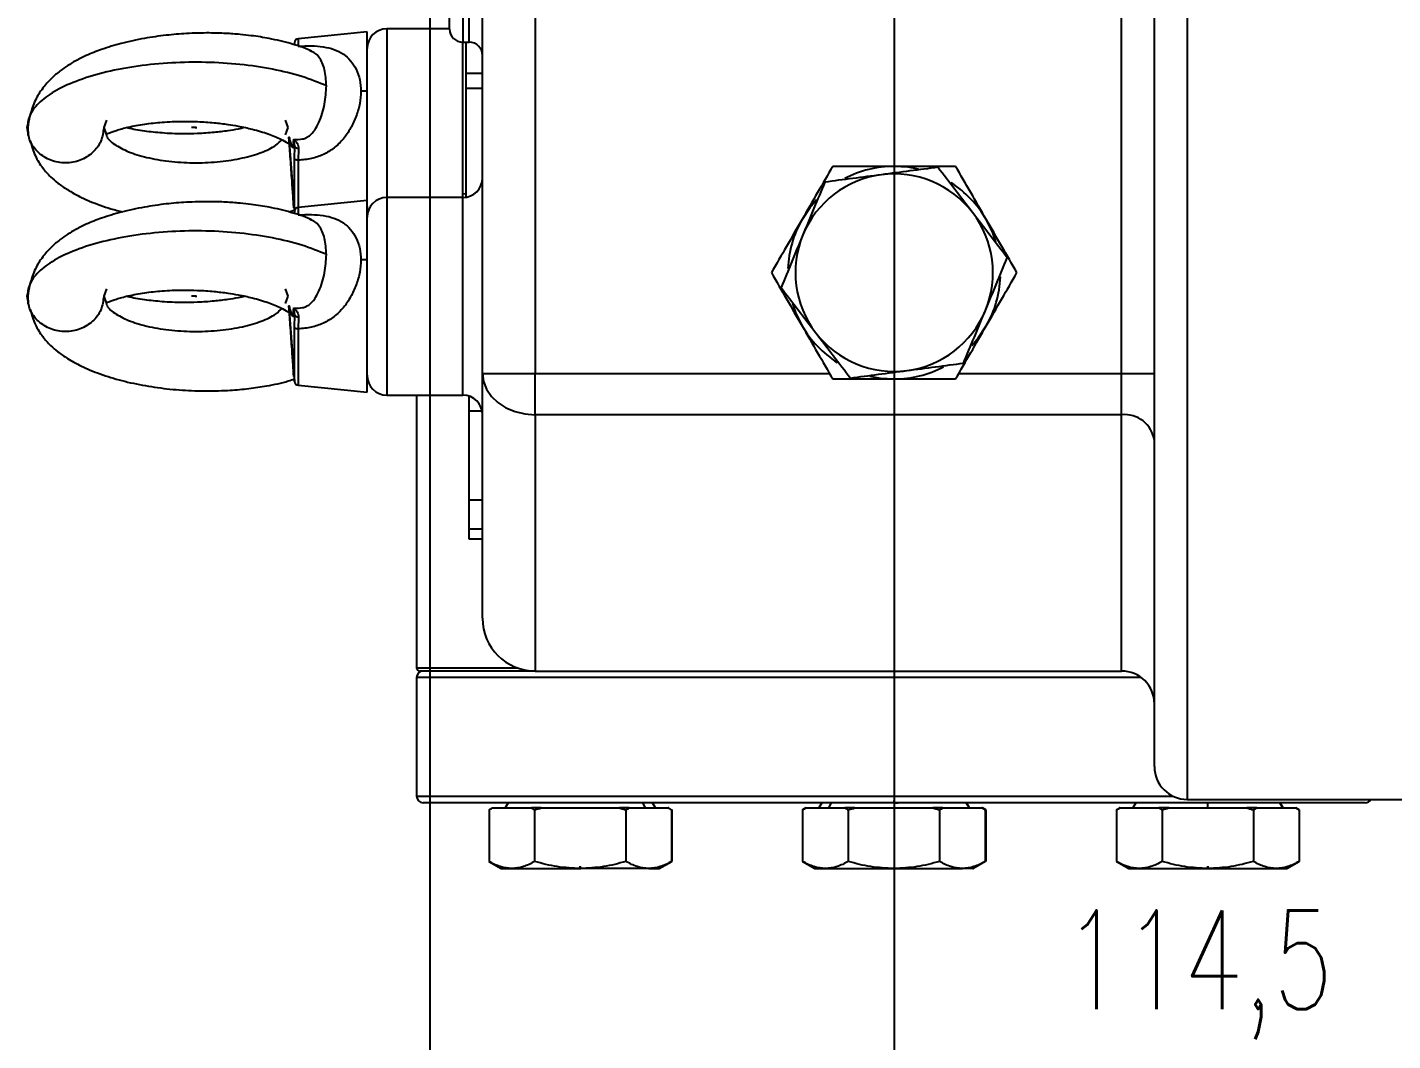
# Model space of a CAD drawing. Header units: millimetres. Extents: x 2160 to 4596, y 811 to 2534.
# Drawn here: x 2783.3 to 2990.6, y 1576.4 to 1730.3 of the extents above; entities that cross this region are included whole.
import ezdxf

# ---------------------------------------------------------------- set-up
doc = ezdxf.new("R2010")
doc.units = ezdxf.units.MM
doc.linetypes.add('CENTER2', pattern=[28.575, 19.05, -3.175, 3.175, -3.175])
doc.layers.add('2细线层', color=4, linetype='Continuous', lineweight=35)
doc.styles.get("Standard").update_dxf_attribs({"font": 'arial.ttf'})
doc.styles.add('TH_GBDIM', font='simplex.shx', dxfattribs={"width": 0.707, "bigfont": 'hzfs.shx'})
doc.dimstyles.new('ISO-25$0', dxfattribs={"dimtxt": 2.5, "dimasz": 2.5, "dimexe": 1.25, "dimexo": 0.625, "dimtad": 1, "dimtxsty": 'Standard', "dimcen": 2.5, "dimdle": 5, "dimadec": 0, "dimazin": 0, "dimtfac": 1, "dimtmove": 0, "dimatfit": 3, "dimfxl": 0, "dimarcsym": 0})

# ---------------------------------------------------------------- blocks, each defined once
blk = doc.blocks.new('*U50')
at = {"layer": '2细线层', "color": 0, "linetype": 'CENTER2', "lineweight": -3, "transparency": 16777216}
for p in [(0, 74.5), (0, -301.6)]:
    blk.add_line(p, (0, -463.5), dxfattribs=at)
blk = doc.blocks.new('*D54')
at = {"color": 1, "linetype": 'Continuous', "transparency": 16777216}
for p, q in [((2844.37, 1759.73), (2844.37, 1531.25)), ((3029.37, 1649.46), (3029.37, 1531.25)), ((2856.87, 1541.25), (3016.87, 1541.25))]:
    blk.add_line(p, q, dxfattribs=at)
at = {"color": 1, "linetype": 'ByBlock', "transparency": 16777216}
for points in [[(2856.87, 1543.33), (2856.87, 1539.16), (2844.37, 1541.25)], [(3016.87, 1543.33), (3016.87, 1539.16), (3029.37, 1541.25)]]:
    blk.add_solid(points, dxfattribs=at)
at = {"layer": 'Defpoints', "color": 0, "linetype": 'ByBlock', "transparency": 16777216}
for p in [(2844.37, 1762.23), (3029.37, 1651.96), (3029.37, 1541.25)]:
    blk.add_point(p, dxfattribs=at)
at = {"color": 1, "linetype": 'ByBlock', "lineweight": 5, "transparency": 16777216, "insert": (2950.39, 1553.75), "char_height": 15, "attachment_point": 5, "style": 'TH_GBDIM'}
blk.add_mtext('185', dxfattribs=at)
blk = doc.blocks.new('*D55')
at = {"color": 1, "linetype": 'Continuous', "transparency": 16777216}
for p, q in [((2914.87, 1810.53), (2914.87, 1562.47)), ((3029.37, 1655.16), (3029.37, 1562.47)), ((2927.37, 1572.47), (3016.87, 1572.47))]:
    blk.add_line(p, q, dxfattribs=at)
at = {"color": 1, "linetype": 'ByBlock', "transparency": 16777216}
for points in [[(2927.37, 1574.55), (2927.37, 1570.38), (2914.87, 1572.47)], [(3016.87, 1574.55), (3016.87, 1570.38), (3029.37, 1572.47)]]:
    blk.add_solid(points, dxfattribs=at)
at = {"layer": 'Defpoints', "color": 0, "linetype": 'ByBlock', "transparency": 16777216}
for p in [(2914.87, 1813.03), (3029.37, 1657.66), (3029.37, 1572.47)]:
    blk.add_point(p, dxfattribs=at)
at = {"color": 1, "linetype": 'ByBlock', "lineweight": 5, "transparency": 16777216, "insert": (2961.04, 1586.39), "char_height": 15, "attachment_point": 5, "style": 'TH_GBDIM'}
blk.add_mtext('114,5', dxfattribs=at)

msp = doc.modelspace()

# ---------------------------------------------------------------- linework, layer by layer
at = {"color": 7, "linetype": 'Continuous', "lineweight": -3}
for p, q in [((2852.371, 1677.73), (2852.371, 1948.339)), ((2847.371, 1730.035), (2847.371, 1813.035)), ((2849.371, 1813.035), (2849.371, 1728.035)), ((2850.371, 1728.035), (2850.371, 1813.035)), ((2860.371, 1760.931), (2860.371, 1677.73)), ((2949.371, 1677.73), (2949.371, 1760.931)), ((2954.371, 1618.035), (2954.371, 1760.931)), ((2959.371, 1760.931), (2959.371, 1613.035)), ((2834.871, 1729.614), (2824.372, 1728.565)), ((2834.871, 1720.62), (2834.871, 1729.614)), ((2847.371, 1730.064), (2837.871, 1730.064)), ((2837.871, 1730.064), (2837.871, 1715.064)), ((2823.833, 1728.012), (2823.804, 1727.617)), ((2824.372, 1728.565), (2824.372, 1727.44)), ((2826.407, 1726.648), (2826.17, 1726.77)), ((2849.371, 1728.035), (2850.371, 1728.035)), ((2849.371, 1705.044), (2849.371, 1728.035)), ((2849.871, 1723.341), (2849.871, 1728.035)), ((2849.871, 1723.341), (2852.371, 1723.341)), ((2849.871, 1721.035), (2849.871, 1723.341)), ((2834.871, 1720.62), (2833.916, 1720.584)), ((2834.871, 1703.992), (2834.871, 1720.62)), ((2849.871, 1704.484), (2849.871, 1721.035)), ((2849.871, 1721.035), (2852.371, 1721.035)), ((2783.271, 1715.064), (2783.508, 1716.169)), ((2783.4, 1716.19), (2783.4, 1715.664)), ((2795.269, 1716.201), (2794.871, 1715.064)), ((2794.871, 1715.064), (2795.269, 1713.928)), ((2808.871, 1715.064), (2808.18, 1715.064)), ((2808.871, 1715.064), (2808.871, 1714.932)), ((2822.871, 1715.064), (2822.48, 1716.177)), ((2822.48, 1713.952), (2822.871, 1715.064)), ((2837.871, 1715.064), (2837.871, 1704.442)), ((2823.035, 1712.85), (2823.823, 1702.253)), ((2823.875, 1712.239), (2823.733, 1713.298)), ((2823.833, 1710.308), (2823.875, 1712.239)), ((2823.833, 1702.39), (2823.833, 1710.308)), ((2824.453, 1711.859), (2824.372, 1710.105)), ((2824.372, 1710.105), (2824.372, 1702.943)), ((2834.871, 1703.992), (2824.372, 1702.943)), ((2834.871, 1694.998), (2834.871, 1703.992)), ((2849.371, 1704.442), (2837.871, 1704.442)), ((2837.871, 1704.442), (2837.871, 1674.442)), ((2849.371, 1705.044), (2849.871, 1705.016)), ((2849.39, 1704.452), (2849.371, 1705.044)), ((2849.371, 1689.442), (2849.371, 1704.442)), ((2823.002, 1702.251), (2823.803, 1702.524)), ((2823.833, 1702.39), (2823.804, 1701.995)), ((2824.372, 1702.943), (2824.372, 1701.818)), ((2826.407, 1701.026), (2826.17, 1701.148)), ((2834.871, 1694.998), (2833.916, 1694.962)), ((2834.871, 1674.892), (2834.871, 1694.998)), ((2783.271, 1689.442), (2783.508, 1690.547)), ((2783.4, 1690.568), (2783.4, 1690.042)), ((2795.269, 1690.579), (2794.871, 1689.442)), ((2794.871, 1689.442), (2795.269, 1688.306)), ((2808.871, 1689.442), (2808.18, 1689.442)), ((2808.871, 1689.442), (2808.871, 1689.311)), ((2822.871, 1689.442), (2822.48, 1690.555)), ((2822.48, 1688.33), (2822.871, 1689.442)), ((2849.371, 1674.442), (2849.371, 1689.442)), ((2823.875, 1686.617), (2823.733, 1687.676)), ((2823.035, 1687.228), (2823.833, 1676.495)), ((2823.833, 1684.686), (2823.875, 1686.617)), ((2824.453, 1686.237), (2824.372, 1684.483)), ((2823.833, 1676.495), (2823.833, 1684.686)), ((2824.372, 1684.483), (2824.372, 1675.942)), ((2852.371, 1677.73), (2860.371, 1677.73)), ((2852.371, 1640.535), (2852.371, 1677.73)), ((2860.371, 1671.455), (2860.371, 1677.73)), ((2860.371, 1677.73), (2905.062, 1677.73)), ((2924.68, 1677.73), (2949.371, 1677.73)), ((2949.371, 1677.73), (2954.371, 1677.73)), ((2949.371, 1671.455), (2949.371, 1677.73)), ((2824.372, 1675.942), (2834.871, 1674.892)), ((2837.871, 1674.442), (2849.371, 1674.442)), ((2842.371, 1674.442), (2842.371, 1633.035)), ((2850.371, 1672.048), (2850.371, 1674.227)), ((2850.371, 1672.048), (2852.309, 1672.048)), ((2949.371, 1671.455), (2860.371, 1671.455)), ((2860.371, 1671.455), (2860.371, 1632.535)), ((2949.371, 1632.535), (2949.371, 1671.455)), ((2850.371, 1658.535), (2852.371, 1658.535)), ((2850.371, 1654.115), (2852.371, 1654.115)), ((2850.371, 1652.606), (2852.371, 1652.606)), ((2850.371, 1652.593), (2852.371, 1652.593)), ((2842.371, 1633.035), (2857.587, 1633.035)), ((2842.371, 1631.535), (2842.371, 1613.535)), ((2952.371, 1631.535), (2842.371, 1631.535)), ((2860.371, 1632.535), (2842.871, 1632.535)), ((2860.371, 1632.535), (2949.371, 1632.535)), ((2842.371, 1613.535), (2951.121, 1613.535)), ((2914.871, 1612.535), (2914.871, 1612.88)), ((2951.121, 1613.535), (2957.191, 1613.535)), ((2959.371, 1613.035), (2993.871, 1613.035)), ((2950.621, 1612.535), (2843.371, 1612.535)), ((2853.834, 1611.735), (2853.363, 1611.463)), ((2853.363, 1611.463), (2853.363, 1603.606)), ((2853.862, 1611.735), (2853.834, 1611.735)), ((2853.862, 1611.735), (2859.793, 1611.735)), ((2856.278, 1612.535), (2855.816, 1611.735)), ((2861.289, 1611.735), (2859.793, 1611.735)), ((2860.292, 1611.463), (2860.292, 1603.606)), ((2861.289, 1611.735), (2873.151, 1611.735)), ((2874.647, 1611.735), (2873.151, 1611.735)), ((2874.148, 1611.463), (2874.148, 1603.606)), ((2874.647, 1611.735), (2880.578, 1611.735)), ((2877.096, 1611.735), (2876.696, 1612.535)), ((2878.624, 1611.735), (2878.162, 1612.535)), ((2878.663, 1611.735), (2878.201, 1612.535)), ((2880.606, 1611.735), (2880.578, 1611.735)), ((2881.076, 1611.463), (2880.606, 1611.735)), ((2880.644, 1611.735), (2880.616, 1611.735)), ((2881.076, 1611.463), (2881.076, 1603.606)), ((2881.088, 1611.478), (2881.115, 1611.463)), ((2881.115, 1611.463), (2881.115, 1603.606)), ((2901.446, 1611.735), (2900.975, 1611.463)), ((2900.975, 1611.463), (2900.975, 1603.606)), ((2901.474, 1611.735), (2901.446, 1611.735)), ((2901.474, 1611.735), (2907.405, 1611.735)), ((2903.89, 1612.535), (2903.428, 1611.735)), ((2904.956, 1611.735), (2905.356, 1612.535)), ((2908.901, 1611.735), (2907.405, 1611.735)), ((2907.904, 1611.463), (2907.904, 1603.606)), ((2908.901, 1611.735), (2920.763, 1611.735)), ((2914.871, 1612.535), (2915.469, 1612.535)), ((2922.259, 1611.735), (2920.763, 1611.735)), ((2921.76, 1611.463), (2921.76, 1603.606)), ((2922.259, 1611.735), (2928.19, 1611.735)), ((2926.236, 1611.735), (2925.774, 1612.535)), ((2926.314, 1611.735), (2925.852, 1612.535)), ((2928.218, 1611.735), (2928.19, 1611.735)), ((2928.688, 1611.463), (2928.218, 1611.735)), ((2928.295, 1611.735), (2928.267, 1611.735)), ((2928.766, 1611.463), (2928.295, 1611.735)), ((2928.688, 1611.463), (2928.688, 1603.606)), ((2928.766, 1611.463), (2928.766, 1603.606)), ((2949.097, 1611.735), (2948.626, 1611.463)), ((2948.626, 1611.463), (2948.626, 1603.606)), ((2949.125, 1611.735), (2949.097, 1611.735)), ((2949.125, 1611.735), (2955.056, 1611.735)), ((2986.371, 1612.535), (2950.621, 1612.535)), ((2951.54, 1612.535), (2951.079, 1611.735)), ((2956.552, 1611.735), (2955.056, 1611.735)), ((2955.554, 1611.463), (2955.554, 1603.606)), ((2956.552, 1611.735), (2968.414, 1611.735)), ((2962.483, 1611.735), (2962.483, 1612.535)), ((2969.91, 1611.735), (2968.414, 1611.735)), ((2969.411, 1611.463), (2969.411, 1603.606)), ((2969.91, 1611.735), (2975.84, 1611.735)), ((2973.887, 1611.735), (2973.425, 1612.535)), ((2973.926, 1611.735), (2973.464, 1612.535)), ((2975.868, 1611.735), (2975.84, 1611.735)), ((2976.339, 1611.463), (2975.868, 1611.735)), ((2975.907, 1611.735), (2975.879, 1611.735)), ((2976.339, 1611.463), (2976.339, 1603.606)), ((2976.363, 1611.471), (2976.378, 1611.463)), ((2976.378, 1611.463), (2976.378, 1603.606)), ((2853.33, 1603.625), (2855.22, 1602.535)), ((2855.22, 1602.535), (2856.828, 1602.535)), ((2856.828, 1602.535), (2867.22, 1602.535)), ((2867.259, 1602.535), (2866.568, 1602.535)), ((2867.22, 1602.535), (2866.874, 1602.535)), ((2867.22, 1602.535), (2867.22, 1602.88)), ((2877.612, 1602.535), (2867.22, 1602.535)), ((2867.259, 1602.535), (2867.259, 1602.88)), ((2877.612, 1602.535), (2879.22, 1602.535)), ((2879.22, 1602.535), (2881.109, 1603.625)), ((2879.22, 1602.535), (2879.259, 1602.535)), ((2881.115, 1603.606), (2881.134, 1603.617)), ((2900.943, 1603.625), (2902.832, 1602.535)), ((2902.832, 1602.535), (2904.44, 1602.535)), ((2904.44, 1602.535), (2914.832, 1602.535)), ((2914.832, 1602.535), (2925.224, 1602.535)), ((2926.832, 1602.535), (2925.224, 1602.535)), ((2926.832, 1602.535), (2928.729, 1603.63)), ((2926.832, 1602.535), (2926.909, 1602.535)), ((2928.766, 1603.606), (2928.799, 1603.625)), ((2948.607, 1603.617), (2950.483, 1602.535)), ((2950.483, 1602.535), (2952.09, 1602.535)), ((2952.09, 1602.535), (2962.483, 1602.535)), ((2962.483, 1602.535), (2962.483, 1602.88)), ((2962.483, 1602.535), (2963.174, 1602.535)), ((2962.483, 1602.535), (2972.875, 1602.535)), ((2962.521, 1602.535), (2962.521, 1602.88)), ((2962.521, 1602.535), (2962.867, 1602.535)), ((2972.875, 1602.535), (2974.483, 1602.535)), ((2974.483, 1602.535), (2976.358, 1603.617)), ((2974.483, 1602.535), (2974.521, 1602.535)), ((2976.378, 1603.606), (2976.411, 1603.625))]:
    msp.add_line(p, q, dxfattribs=at)
at = {"color": 7, "linetype": 'Continuous', "lineweight": -3, "flags": 128}
for points in [[(2918.544, 1708.758), (2916.978, 1709.043), (2914.871, 1709.182)], [(2903.09, 1704.078), (2902.06, 1702.864), (2900.887, 1701.108)], [(2834.871, 1703.064), (2834.928, 1702.479), (2834.982, 1702.253)], [(2930.324, 1697.715), (2929.789, 1699.214), (2928.854, 1701.108)], [(2899.417, 1688.354), (2899.953, 1686.855), (2900.887, 1684.961)], [(2926.651, 1681.991), (2927.681, 1683.205), (2928.854, 1684.961)], [(2852.371, 1677.73), (2852.524, 1676.506), (2852.98, 1675.329), (2853.719, 1674.244), (2854.714, 1673.293), (2855.926, 1672.513), (2857.309, 1671.933), (2858.81, 1671.576), (2860.371, 1671.455)], [(2911.197, 1677.311), (2912.763, 1677.026), (2914.871, 1676.887)]]:
    msp.add_lwpolyline(points, dxfattribs=at)
at = {"color": 7, "linetype": 'Continuous', "lineweight": -3}
for centre, radius, start, end in [((2837.871, 1727.064), 3, 90, 180), ((2849.371, 1730.035), 2, 180, 270), ((2824.432, 1727.967), 0.6, 95.71059, 175.74791), ((2850.371, 1726.035), 2, 0, 90), ((2914.871, 1693.035), 16.147, 90, 117.68771), ((2914.871, 1693.035), 15, 37.47733, 97.47733), ((2849.371, 1707.442), 3, 270, 0), ((2914.871, 1693.035), 15, 97.47733, 157.47733), ((2914.871, 1693.035), 16.147, 30, 57.68771), ((2837.871, 1701.442), 3, 90, 180), ((2824.432, 1702.346), 0.6, 95.71059, 175.74791), ((2914.871, 1693.035), 15, 337.47733, 37.47733), ((2914.871, 1693.035), 16.147, 150, 177.68771), ((2914.871, 1693.035), 15, 157.47733, 217.47733), ((2914.871, 1693.035), 16.147, 330, 357.68771), ((2914.871, 1693.035), 15, 277.47733, 337.47733), ((2914.871, 1693.035), 16.147, 210, 237.68771), ((2914.871, 1693.035), 15, 217.47733, 277.47733), ((2837.871, 1677.442), 3, 180, 270), ((2914.871, 1693.035), 16.147, 270, 297.68771), ((2824.432, 1676.539), 0.6, 184.25209, 264.28941), ((2849.371, 1671.442), 3, 0, 90), ((2949.852, 1666.92), 4.56, 7.72695, 96.05371), ((2860.371, 1640.535), 8, 180, 270), ((2842.871, 1633.035), 0.5, 180, 270), ((2843.371, 1631.535), 1, 90, 180), ((2949.371, 1627.535), 5, 0, 90), ((2959.371, 1618.035), 5, 180, 270), ((2843.371, 1613.535), 1, 180, 270), ((2986.371, 1613.535), 1, 270, 330)]:
    msp.add_arc(centre, radius, start, end, dxfattribs=at)
for points, knots in [([(2826.414, 1726.661), (2826.339, 1726.699), (2825.388, 1727.185), (2823.285, 1727.835), (2820.291, 1728.58), (2817.649, 1728.992), (2815.442, 1729.234), (2813.317, 1729.386), (2810.598, 1729.462), (2807.547, 1729.384), (2804.24, 1729.105), (2800.898, 1728.622), (2797.598, 1727.908), (2794.653, 1727.003), (2792.484, 1726.15), (2790.3, 1725.082), (2788.483, 1723.909), (2786.827, 1722.481), (2785.516, 1721.002), (2784.351, 1719.173), (2783.943, 1717.797), (2783.727, 1717.07)], [0, 0, 0, 0, 0.0062599, 0.0796524, 0.1528631, 0.2093853, 0.2439194, 0.2863336, 0.3347241, 0.400829, 0.4597003, 0.5246679, 0.597038, 0.6631526, 0.7186241, 0.7561255, 0.8147283, 0.852425, 0.895821, 0.9449764, 1, 1, 1, 1]), ([(2824.372, 1727.44), (2825.051, 1727.465), (2826.369, 1727.514), (2828.228, 1727.366), (2829.886, 1726.975), (2831.28, 1726.276), (2832.409, 1725.267), (2833.24, 1723.956), (2833.807, 1722.388), (2833.88, 1721.177), (2833.916, 1720.584)], [0, 0, 0, 0, 0.1291191, 0.2505024, 0.3733165, 0.500582, 0.6236177, 0.7496167, 0.8772258, 1, 1, 1, 1]), ([(2828.683, 1721.409), (2827.484, 1721.904), (2825.081, 1722.895), (2820.563, 1723.988), (2815.614, 1724.717), (2810.404, 1725.046), (2805.141, 1724.958), (2800.013, 1724.46), (2795.222, 1723.572), (2791.03, 1722.321), (2787.597, 1720.784), (2785.092, 1719.02), (2783.502, 1717.087), (2783.348, 1715.742), (2783.271, 1715.064)], [0, 0, 0, 0, 0.0835267, 0.167483, 0.2512719, 0.3341013, 0.4164612, 0.4997707, 0.5837089, 0.6675701, 0.7507094, 0.8331471, 0.9158726, 1, 1, 1, 1]), ([(2828.683, 1721.409), (2828.626, 1722.264), (2828.511, 1723.983), (2827.781, 1725.524), (2827.067, 1726.34), (2826.581, 1726.566), (2826.407, 1726.648)], [0, 0, 0, 0, 0.364186, 0.7329605, 0.9043958, 1, 1, 1, 1]), ([(2823.733, 1713.298), (2824.182, 1713.275), (2824.823, 1713.241), (2825.627, 1713.51), (2826.295, 1713.921), (2826.971, 1714.701), (2827.8, 1716.287), (2828.505, 1718.632), (2828.624, 1720.487), (2828.683, 1721.409)], [0, 0, 0, 0, 0.1243272, 0.1779672, 0.2306956, 0.342622, 0.4671543, 0.7352613, 1, 1, 1, 1]), ([(2833.916, 1720.584), (2833.88, 1719.97), (2833.808, 1718.718), (2833.243, 1716.794), (2832.414, 1714.959), (2831.288, 1713.306), (2829.903, 1711.93), (2828.249, 1710.924), (2826.385, 1710.289), (2825.055, 1710.168), (2824.372, 1710.105)], [0, 0, 0, 0, 0.12235421, 0.24953474, 0.37577528, 0.49910263, 0.6252071, 0.74701936, 0.87018796, 1, 1, 1, 1]), ([(2783.729, 1717.074), (2783.591, 1716.551), (2783.315, 1715.502), (2783.372, 1714.462), (2783.4, 1713.939)], [0, 0, 0, 0, 0.497937, 1, 1, 1, 1]), ([(2794.871, 1715.064), (2794.784, 1714.363), (2794.609, 1712.96), (2793.268, 1711.175), (2791.351, 1709.983), (2789.071, 1709.564), (2786.79, 1709.983), (2784.873, 1711.175), (2783.532, 1712.96), (2783.358, 1714.363), (2783.271, 1715.064)], [0, 0, 0, 0, 0.1249956, 0.2499986, 0.3749975, 0.5, 0.6250025, 0.7500014, 0.8750044, 1, 1, 1, 1]), ([(2795.329, 1714.216), (2795.333, 1714.189), (2795.345, 1714.106), (2795.542, 1714.191), (2796.121, 1714.418), (2797.068, 1714.746), (2798.63, 1715.175), (2801.002, 1715.615), (2803.314, 1715.867), (2805.295, 1715.983), (2807.097, 1716.025), (2809.232, 1715.986), (2811.511, 1715.829), (2813.563, 1715.583), (2815.528, 1715.26), (2817.656, 1714.8), (2819.9, 1714.125), (2821.683, 1713.382), (2822.63, 1712.844), (2822.948, 1712.636), (2822.953, 1712.646), (2822.955, 1712.651)], [0, 0, 0, 0, 0.02157755, 0.06635049, 0.09824739, 0.12927624, 0.20000674, 0.28280642, 0.36088214, 0.40348993, 0.44869329, 0.50789644, 0.57556243, 0.63275039, 0.67770991, 0.74389617, 0.82713602, 0.90948633, 0.97145069, 0.98565277, 1, 1, 1, 1]), ([(2816.321, 1715.064), (2815.974, 1714.986), (2815.144, 1714.798), (2813.558, 1714.549), (2811.513, 1714.298), (2809.232, 1714.143), (2807.096, 1714.104), (2805.295, 1714.146), (2803.311, 1714.262), (2801.028, 1714.518), (2799.189, 1714.827), (2798.416, 1715.041), (2798.333, 1715.064)], [0, 0, 0, 0, 0.0620015, 0.1484647, 0.2584464, 0.3885839, 0.5024517, 0.5893968, 0.6713484, 0.8215054, 0.9807405, 1, 1, 1, 1]), ([(2783.729, 1713.055), (2783.94, 1712.277), (2784.331, 1710.837), (2785.494, 1709.014), (2786.7, 1707.663), (2787.992, 1706.544), (2789.243, 1705.691), (2790.375, 1705.032), (2791.538, 1704.432), (2792.855, 1703.839), (2794.335, 1703.267), (2795.952, 1702.708), (2797.146, 1702.418), (2797.759, 1702.269)], [0, 0, 0, 0, 0.1321881, 0.2448006, 0.3380959, 0.4123008, 0.5061465, 0.5739233, 0.6482149, 0.7290343, 0.8162032, 0.9055944, 1, 1, 1, 1]), ([(2795.269, 1713.928), (2795.298, 1713.833), (2795.462, 1713.278), (2796.685, 1712.346), (2798.839, 1711.241), (2801.753, 1710.391), (2805.164, 1709.85), (2808.871, 1709.661), (2812.574, 1709.85), (2815.998, 1710.39), (2818.867, 1711.245), (2820.93, 1712.211), (2821.627, 1712.932), (2821.91, 1713.224)], [0, 0, 0, 0, 0.0209132, 0.1219466, 0.2215859, 0.3216068, 0.4238005, 0.5270665, 0.6303324, 0.7325261, 0.8325471, 0.9321864, 1, 1, 1, 1]), ([(2822.992, 1713.542), (2822.993, 1713.569), (2822.994, 1713.622), (2823.008, 1713.613), (2823.038, 1713.523), (2823.066, 1713.414), (2823.085, 1713.343)], [0, 0, 0, 0, 0.13244986, 0.26461516, 0.52480685, 1, 1, 1, 1]), ([(2822.995, 1713.522), (2822.994, 1713.526), (2822.994, 1713.533), (2822.993, 1713.539), (2822.992, 1713.543)], [0, 0, 0, 0, 0.4999997, 1, 1, 1, 1]), ([(2823.733, 1702.898), (2823.716, 1703.134), (2823.682, 1703.609), (2823.59, 1705.068), (2823.43, 1707.405), (2823.24, 1710.042), (2823.097, 1711.954), (2823.031, 1712.864), (2822.996, 1713.357), (2822.993, 1713.505), (2822.992, 1713.543)], [0, 0, 0, 0, 0.12279443, 0.24730773, 0.49547933, 0.76781621, 0.88857624, 0.93612487, 0.98382434, 1, 1, 1, 1]), ([(2823.079, 1713.339), (2823.059, 1713.413), (2823.031, 1713.524), (2823.004, 1713.602), (2822.995, 1713.582), (2822.995, 1713.542), (2822.995, 1713.522)], [0, 0, 0, 0, 0.5340944, 0.7947299, 0.8994152, 1, 1, 1, 1]), ([(2822.995, 1713.522), (2822.995, 1713.499), (2822.996, 1713.439), (2823.007, 1713.242), (2823.021, 1713.034), (2823.033, 1712.89), (2823.036, 1712.85)], [0, 0, 0, 0, 0.1788716, 0.4724737, 0.8506729, 1, 1, 1, 1]), ([(2823.591, 1712.008), (2823.564, 1712.036), (2823.508, 1712.095), (2823.425, 1712.254), (2823.342, 1712.454), (2823.265, 1712.678), (2823.194, 1712.913), (2823.132, 1713.135), (2823.095, 1713.277), (2823.079, 1713.339)], [0, 0, 0, 0, 0.15626756, 0.32755238, 0.48432624, 0.63438994, 0.77562881, 0.90135486, 1, 1, 1, 1]), ([(2823.085, 1713.343), (2823.087, 1713.337), (2823.128, 1713.187), (2823.251, 1712.739), (2823.385, 1712.272), (2823.459, 1712.297), (2823.472, 1712.302)], [0, 0, 0, 0, 0.0123195, 0.2992247, 0.8686332, 1, 1, 1, 1]), ([(2823.472, 1712.302), (2823.521, 1712.262), (2823.602, 1712.195), (2823.682, 1712.582), (2823.716, 1713.06), (2823.733, 1713.298)], [0, 0, 0, 0, 0.4348523, 0.7186292, 1, 1, 1, 1]), ([(2823.875, 1712.239), (2823.85, 1712.178), (2823.794, 1712.04), (2823.7, 1711.952), (2823.629, 1711.988), (2823.591, 1712.008)], [0, 0, 0, 0, 0.2676833, 0.6014556, 1, 1, 1, 1]), ([(2823.733, 1713.298), (2823.918, 1713.118), (2824.194, 1712.848), (2824.439, 1712.322), (2824.448, 1712.014), (2824.453, 1711.86)], [0, 0, 0, 0, 0.5005645, 0.7502265, 1, 1, 1, 1]), ([(2824.453, 1711.859), (2824.38, 1711.868), (2824.233, 1711.885), (2824.047, 1711.974), (2823.913, 1712.096), (2823.888, 1712.192), (2823.875, 1712.239)], [0, 0, 0, 0, 0.24999994, 0.49999992, 0.74999993, 1, 1, 1, 1]), ([(2905.548, 1709.182), (2904.784, 1707.857), (2903.255, 1705.21), (2901.676, 1702.475), (2900.887, 1701.108)], [0, 0, 0, 0, 0.5003835, 1, 1, 1, 1]), ([(2914.871, 1709.182), (2913.296, 1709.182), (2910.137, 1709.182), (2907.081, 1709.182), (2905.548, 1709.182)], [0, 0, 0, 0, 0.4983577, 1, 1, 1, 1]), ([(2921.505, 1709.034), (2920.097, 1708.849), (2917.282, 1708.48), (2914.372, 1708.098), (2912.919, 1707.907)], [0, 0, 0, 0, 0.5003834, 1, 1, 1, 1]), ([(2924.193, 1709.182), (2922.671, 1709.182), (2919.616, 1709.182), (2916.457, 1709.182), (2914.871, 1709.182)], [0, 0, 0, 0, 0.49792884, 1, 1, 1, 1]), ([(2926.775, 1702.161), (2925.881, 1703.326), (2924.096, 1705.655), (2922.368, 1707.908), (2921.505, 1709.034)], [0, 0, 0, 0, 0.5002514, 1, 1, 1, 1]), ([(2928.854, 1701.108), (2928.064, 1702.477), (2926.485, 1705.212), (2924.957, 1707.859), (2924.193, 1709.182)], [0, 0, 0, 0, 0.5002514, 1, 1, 1, 1]), ([(2904.332, 1706.78), (2903.786, 1705.464), (2902.699, 1702.842), (2901.575, 1700.131), (2901.015, 1698.78)], [0, 0, 0, 0, 0.5016781, 1, 1, 1, 1]), ([(2912.919, 1707.907), (2911.463, 1707.716), (2908.554, 1707.334), (2905.739, 1706.965), (2904.332, 1706.78)], [0, 0, 0, 0, 0.5002514, 1, 1, 1, 1]), ([(2826.414, 1701.039), (2826.339, 1701.077), (2825.388, 1701.563), (2823.285, 1702.213), (2820.291, 1702.958), (2817.649, 1703.37), (2815.442, 1703.612), (2813.317, 1703.764), (2810.598, 1703.84), (2807.547, 1703.762), (2804.24, 1703.483), (2800.898, 1703), (2797.598, 1702.286), (2794.653, 1701.381), (2792.484, 1700.528), (2790.3, 1699.46), (2788.483, 1698.287), (2786.827, 1696.859), (2785.516, 1695.38), (2784.351, 1693.551), (2783.943, 1692.175), (2783.727, 1691.448)], [0, 0, 0, 0, 0.0062599, 0.0796524, 0.1528631, 0.2093853, 0.2439194, 0.2863336, 0.3347241, 0.400829, 0.4597003, 0.5246679, 0.597038, 0.6631526, 0.7186241, 0.7561255, 0.8147283, 0.852425, 0.895821, 0.9449764, 1, 1, 1, 1]), ([(2824.372, 1701.818), (2825.051, 1701.843), (2826.369, 1701.892), (2828.228, 1701.745), (2829.886, 1701.353), (2831.28, 1700.654), (2832.409, 1699.645), (2833.24, 1698.334), (2833.807, 1696.766), (2833.88, 1695.555), (2833.916, 1694.962)], [0, 0, 0, 0, 0.1291191, 0.2505024, 0.3733165, 0.500582, 0.6236177, 0.7496167, 0.8772258, 1, 1, 1, 1]), ([(2932.044, 1695.288), (2931.179, 1696.416), (2929.452, 1698.669), (2927.667, 1700.998), (2926.775, 1702.161)], [0, 0, 0, 0, 0.5003834, 1, 1, 1, 1]), ([(2828.683, 1695.787), (2828.626, 1696.642), (2828.511, 1698.362), (2827.781, 1699.902), (2827.067, 1700.718), (2826.581, 1700.944), (2826.407, 1701.026)], [0, 0, 0, 0, 0.364186, 0.7329605, 0.9043958, 1, 1, 1, 1]), ([(2900.887, 1701.108), (2900.097, 1699.739), (2898.517, 1697.004), (2896.989, 1694.357), (2896.226, 1693.035)], [0, 0, 0, 0, 0.5002514, 1, 1, 1, 1]), ([(2933.516, 1693.035), (2932.751, 1694.359), (2931.223, 1697.006), (2929.643, 1699.741), (2928.854, 1701.108)], [0, 0, 0, 0, 0.5003835, 1, 1, 1, 1]), ([(2828.683, 1695.787), (2827.484, 1696.282), (2825.081, 1697.273), (2820.563, 1698.366), (2815.614, 1699.095), (2810.404, 1699.424), (2805.141, 1699.336), (2800.013, 1698.838), (2795.222, 1697.95), (2791.03, 1696.699), (2787.597, 1695.162), (2785.092, 1693.398), (2783.502, 1691.465), (2783.348, 1690.121), (2783.271, 1689.442)], [0, 0, 0, 0, 0.0835267, 0.167483, 0.2512719, 0.3341013, 0.4164612, 0.4997707, 0.5837089, 0.6675701, 0.7507094, 0.8331471, 0.9158726, 1, 1, 1, 1]), ([(2901.015, 1698.78), (2900.45, 1697.42), (2899.326, 1694.709), (2898.239, 1692.087), (2897.697, 1690.781)], [0, 0, 0, 0, 0.501969, 1, 1, 1, 1]), ([(2823.733, 1687.676), (2824.182, 1687.653), (2824.823, 1687.619), (2825.627, 1687.888), (2826.295, 1688.299), (2826.971, 1689.079), (2827.8, 1690.665), (2828.505, 1693.01), (2828.624, 1694.866), (2828.683, 1695.787)], [0, 0, 0, 0, 0.1243272, 0.1779672, 0.2306956, 0.342622, 0.4671543, 0.7352613, 1, 1, 1, 1]), ([(2833.916, 1694.962), (2833.88, 1694.348), (2833.808, 1693.096), (2833.243, 1691.172), (2832.414, 1689.337), (2831.288, 1687.684), (2829.903, 1686.308), (2828.249, 1685.302), (2826.385, 1684.667), (2825.055, 1684.546), (2824.372, 1684.483)], [0, 0, 0, 0, 0.1223542, 0.2495347, 0.3757753, 0.4991026, 0.6252071, 0.7470194, 0.870188, 1, 1, 1, 1]), ([(2928.727, 1687.289), (2929.287, 1688.64), (2930.411, 1691.35), (2931.498, 1693.973), (2932.044, 1695.288)], [0, 0, 0, 0, 0.4983219, 1, 1, 1, 1]), ([(2783.729, 1691.452), (2783.591, 1690.929), (2783.315, 1689.88), (2783.372, 1688.84), (2783.4, 1688.317)], [0, 0, 0, 0, 0.49793705, 1, 1, 1, 1]), ([(2896.226, 1693.035), (2896.99, 1691.71), (2898.518, 1689.063), (2900.098, 1686.328), (2900.887, 1684.961)], [0, 0, 0, 0, 0.5003835, 1, 1, 1, 1]), ([(2928.854, 1684.961), (2929.644, 1686.33), (2931.224, 1689.065), (2932.752, 1691.712), (2933.516, 1693.035)], [0, 0, 0, 0, 0.5002514, 1, 1, 1, 1]), ([(2794.871, 1689.442), (2794.784, 1688.741), (2794.609, 1687.338), (2793.268, 1685.553), (2791.351, 1684.361), (2789.071, 1683.942), (2786.79, 1684.361), (2784.873, 1685.553), (2783.532, 1687.338), (2783.358, 1688.741), (2783.271, 1689.442)], [0, 0, 0, 0, 0.1249956, 0.2499986, 0.3749975, 0.5, 0.6250025, 0.7500014, 0.8750044, 1, 1, 1, 1]), ([(2795.329, 1688.595), (2795.333, 1688.567), (2795.345, 1688.484), (2795.542, 1688.569), (2796.121, 1688.796), (2797.068, 1689.124), (2798.63, 1689.553), (2801.002, 1689.993), (2803.314, 1690.245), (2805.295, 1690.361), (2807.097, 1690.403), (2809.232, 1690.364), (2811.511, 1690.207), (2813.563, 1689.961), (2815.528, 1689.638), (2817.656, 1689.178), (2819.9, 1688.503), (2821.683, 1687.76), (2822.63, 1687.222), (2822.948, 1687.014), (2822.953, 1687.024), (2822.955, 1687.029)], [0, 0, 0, 0, 0.0215776, 0.0663505, 0.0982474, 0.1292762, 0.2000067, 0.2828064, 0.3608821, 0.4034899, 0.4486933, 0.5078964, 0.5755624, 0.6327504, 0.6777099, 0.7438962, 0.827136, 0.9094863, 0.9714507, 0.9856528, 1, 1, 1, 1]), ([(2816.321, 1689.442), (2815.974, 1689.364), (2815.144, 1689.176), (2813.558, 1688.927), (2811.513, 1688.677), (2809.232, 1688.521), (2807.096, 1688.482), (2805.295, 1688.524), (2803.311, 1688.64), (2801.028, 1688.896), (2799.189, 1689.205), (2798.416, 1689.419), (2798.333, 1689.442)], [0, 0, 0, 0, 0.0620015, 0.1484647, 0.2584464, 0.3885839, 0.5024517, 0.5893968, 0.6713484, 0.8215054, 0.9807405, 1, 1, 1, 1]), ([(2897.697, 1690.781), (2898.562, 1689.653), (2900.289, 1687.4), (2902.075, 1685.071), (2902.967, 1683.908)], [0, 0, 0, 0, 0.5003834, 1, 1, 1, 1]), ([(2783.729, 1687.433), (2783.94, 1686.655), (2784.331, 1685.215), (2785.494, 1683.392), (2786.7, 1682.041), (2787.992, 1680.922), (2789.243, 1680.069), (2790.375, 1679.411), (2791.538, 1678.81), (2792.856, 1678.217), (2794.332, 1677.642), (2796.472, 1676.927), (2799.354, 1676.182), (2803.017, 1675.544), (2806.78, 1675.16), (2810.504, 1675.032), (2813.892, 1675.138), (2816.916, 1675.41), (2819.897, 1675.867), (2822.227, 1676.343), (2823.504, 1676.796), (2823.803, 1676.902)], [0, 0, 0, 0, 0.0576486, 0.1067601, 0.1474471, 0.1798087, 0.2207358, 0.2502939, 0.2826933, 0.3179394, 0.3559547, 0.3949391, 0.4729943, 0.5514349, 0.6291718, 0.7047709, 0.7777715, 0.8381055, 0.8975764, 0.9760211, 1, 1, 1, 1]), ([(2795.269, 1688.306), (2795.298, 1688.211), (2795.462, 1687.656), (2796.685, 1686.724), (2798.839, 1685.619), (2801.753, 1684.769), (2805.164, 1684.228), (2808.871, 1684.039), (2812.574, 1684.228), (2815.998, 1684.768), (2818.867, 1685.623), (2820.93, 1686.589), (2821.627, 1687.31), (2821.91, 1687.602)], [0, 0, 0, 0, 0.0209132, 0.1219466, 0.2215859, 0.3216068, 0.4238005, 0.5270665, 0.6303324, 0.7325261, 0.8325471, 0.9321864, 1, 1, 1, 1]), ([(2822.992, 1687.92), (2822.993, 1687.947), (2822.994, 1688), (2823.008, 1687.991), (2823.038, 1687.901), (2823.066, 1687.792), (2823.085, 1687.721)], [0, 0, 0, 0, 0.1324499, 0.2646152, 0.5248068, 1, 1, 1, 1]), ([(2822.995, 1687.9), (2822.994, 1687.904), (2822.994, 1687.911), (2822.993, 1687.917), (2822.992, 1687.921)], [0, 0, 0, 0, 0.4999997, 1, 1, 1, 1]), ([(2823.733, 1677.276), (2823.716, 1677.512), (2823.682, 1677.987), (2823.59, 1679.446), (2823.43, 1681.783), (2823.24, 1684.42), (2823.097, 1686.332), (2823.031, 1687.242), (2822.996, 1687.735), (2822.993, 1687.883), (2822.992, 1687.921)], [0, 0, 0, 0, 0.1227944, 0.2473077, 0.4954793, 0.7678162, 0.8885762, 0.9361249, 0.9838243, 1, 1, 1, 1]), ([(2823.079, 1687.717), (2823.059, 1687.791), (2823.031, 1687.902), (2823.004, 1687.981), (2822.995, 1687.96), (2822.995, 1687.92), (2822.995, 1687.9)], [0, 0, 0, 0, 0.5340944, 0.7947299, 0.8994152, 1, 1, 1, 1]), ([(2822.995, 1687.9), (2822.995, 1687.877), (2822.996, 1687.817), (2823.007, 1687.62), (2823.021, 1687.412), (2823.033, 1687.268), (2823.036, 1687.228)], [0, 0, 0, 0, 0.17887164, 0.47247365, 0.85067289, 1, 1, 1, 1]), ([(2823.591, 1686.386), (2823.564, 1686.414), (2823.508, 1686.473), (2823.425, 1686.633), (2823.342, 1686.832), (2823.265, 1687.056), (2823.194, 1687.291), (2823.132, 1687.513), (2823.095, 1687.655), (2823.079, 1687.717)], [0, 0, 0, 0, 0.1562676, 0.3275524, 0.4843262, 0.6343899, 0.7756288, 0.9013549, 1, 1, 1, 1]), ([(2823.085, 1687.721), (2823.087, 1687.715), (2823.128, 1687.565), (2823.251, 1687.117), (2823.385, 1686.65), (2823.459, 1686.675), (2823.472, 1686.68)], [0, 0, 0, 0, 0.0123195, 0.2992247, 0.8686332, 1, 1, 1, 1]), ([(2823.472, 1686.68), (2823.521, 1686.64), (2823.602, 1686.573), (2823.682, 1686.96), (2823.716, 1687.438), (2823.733, 1687.676)], [0, 0, 0, 0, 0.4348523, 0.71862916, 1, 1, 1, 1]), ([(2823.733, 1687.676), (2823.918, 1687.496), (2824.194, 1687.226), (2824.439, 1686.7), (2824.448, 1686.392), (2824.453, 1686.238)], [0, 0, 0, 0, 0.5005645, 0.7502265, 1, 1, 1, 1]), ([(2925.409, 1679.289), (2925.951, 1680.595), (2927.038, 1683.217), (2928.162, 1685.928), (2928.727, 1687.289)], [0, 0, 0, 0, 0.498031, 1, 1, 1, 1]), ([(2823.875, 1686.617), (2823.85, 1686.556), (2823.794, 1686.418), (2823.7, 1686.33), (2823.629, 1686.366), (2823.591, 1686.386)], [0, 0, 0, 0, 0.2676833, 0.6014556, 1, 1, 1, 1]), ([(2824.453, 1686.237), (2824.38, 1686.246), (2824.233, 1686.263), (2824.047, 1686.352), (2823.913, 1686.474), (2823.888, 1686.57), (2823.875, 1686.617)], [0, 0, 0, 0, 0.2499999, 0.4999999, 0.7499999, 1, 1, 1, 1]), ([(2900.887, 1684.961), (2901.677, 1683.592), (2903.256, 1680.857), (2904.784, 1678.21), (2905.548, 1676.887)], [0, 0, 0, 0, 0.5002514, 1, 1, 1, 1]), ([(2902.967, 1683.908), (2903.86, 1682.743), (2905.645, 1680.414), (2907.373, 1678.161), (2908.236, 1677.035)], [0, 0, 0, 0, 0.5002514, 1, 1, 1, 1]), ([(2924.193, 1676.887), (2924.958, 1678.212), (2926.486, 1680.859), (2928.065, 1683.594), (2928.854, 1684.961)], [0, 0, 0, 0, 0.50038345, 1, 1, 1, 1]), ([(2916.823, 1678.162), (2918.278, 1678.353), (2921.188, 1678.735), (2924.003, 1679.104), (2925.409, 1679.289)], [0, 0, 0, 0, 0.5002514, 1, 1, 1, 1]), ([(2908.236, 1677.035), (2909.645, 1677.22), (2912.459, 1677.589), (2915.369, 1677.971), (2916.823, 1678.162)], [0, 0, 0, 0, 0.5003834, 1, 1, 1, 1]), ([(2905.548, 1676.887), (2907.081, 1676.887), (2910.137, 1676.887), (2913.296, 1676.887), (2914.871, 1676.887)], [0, 0, 0, 0, 0.5016423, 1, 1, 1, 1]), ([(2914.871, 1676.887), (2916.457, 1676.887), (2919.616, 1676.887), (2922.671, 1676.887), (2924.193, 1676.887)], [0, 0, 0, 0, 0.5020712, 1, 1, 1, 1]), ([(2850.371, 1658.535), (2850.371, 1659.662), (2850.371, 1662.063), (2850.371, 1665.658), (2850.371, 1669.064), (2850.371, 1671.067), (2850.371, 1672.048)], [0, 0, 0, 0, 0.2570101, 0.5470147, 0.7779537, 1, 1, 1, 1]), ([(2850.371, 1654.115), (2850.371, 1654.78), (2850.371, 1656.02), (2850.371, 1657.738), (2850.371, 1658.535)], [0, 0, 0, 0, 0.5361486, 1, 1, 1, 1]), ([(2850.371, 1652.657), (2850.371, 1652.64), (2850.371, 1652.497), (2850.371, 1652.947), (2850.371, 1653.724), (2850.371, 1654.115)], [0, 0, 0, 0, 0.0619099, 0.5279316, 1, 1, 1, 1]), ([(2853.363, 1611.463), (2853.456, 1611.516), (2853.622, 1611.61), (2853.789, 1611.696), (2853.862, 1611.735)], [0, 0, 0, 0, 0.5604651, 1, 1, 1, 1]), ([(2859.793, 1611.735), (2859.886, 1611.686), (2860.053, 1611.599), (2860.219, 1611.504), (2860.292, 1611.463)], [0, 0, 0, 0, 0.559612, 1, 1, 1, 1]), ([(2860.292, 1611.463), (2860.477, 1611.516), (2860.809, 1611.61), (2861.142, 1611.696), (2861.289, 1611.735)], [0, 0, 0, 0, 0.5604651, 1, 1, 1, 1]), ([(2873.151, 1611.735), (2873.337, 1611.686), (2873.671, 1611.599), (2874.002, 1611.504), (2874.148, 1611.463)], [0, 0, 0, 0, 0.559612, 1, 1, 1, 1]), ([(2874.148, 1611.463), (2874.241, 1611.515), (2874.407, 1611.61), (2874.573, 1611.696), (2874.647, 1611.735)], [0, 0, 0, 0, 0.5600368, 1, 1, 1, 1]), ([(2880.578, 1611.735), (2880.671, 1611.686), (2880.838, 1611.599), (2881.003, 1611.504), (2881.076, 1611.463)], [0, 0, 0, 0, 0.5604119, 1, 1, 1, 1]), ([(2900.975, 1611.463), (2901.068, 1611.515), (2901.234, 1611.61), (2901.401, 1611.696), (2901.474, 1611.735)], [0, 0, 0, 0, 0.5595789, 1, 1, 1, 1]), ([(2907.405, 1611.735), (2907.498, 1611.686), (2907.665, 1611.599), (2907.831, 1611.504), (2907.904, 1611.463)], [0, 0, 0, 0, 0.5599565, 1, 1, 1, 1]), ([(2907.904, 1611.463), (2908.089, 1611.516), (2908.421, 1611.61), (2908.754, 1611.696), (2908.901, 1611.735)], [0, 0, 0, 0, 0.5604651, 1, 1, 1, 1]), ([(2920.763, 1611.735), (2920.949, 1611.686), (2921.283, 1611.599), (2921.614, 1611.504), (2921.76, 1611.463)], [0, 0, 0, 0, 0.559612, 1, 1, 1, 1]), ([(2921.76, 1611.463), (2921.853, 1611.516), (2922.019, 1611.61), (2922.185, 1611.696), (2922.259, 1611.735)], [0, 0, 0, 0, 0.5604651, 1, 1, 1, 1]), ([(2928.19, 1611.735), (2928.283, 1611.686), (2928.45, 1611.599), (2928.615, 1611.504), (2928.688, 1611.463)], [0, 0, 0, 0, 0.559612, 1, 1, 1, 1]), ([(2928.267, 1611.735), (2928.36, 1611.686), (2928.527, 1611.599), (2928.693, 1611.504), (2928.766, 1611.463)], [0, 0, 0, 0, 0.559612, 1, 1, 1, 1]), ([(2948.626, 1611.463), (2948.719, 1611.516), (2948.885, 1611.61), (2949.052, 1611.696), (2949.125, 1611.735)], [0, 0, 0, 0, 0.5604651, 1, 1, 1, 1]), ([(2955.056, 1611.735), (2955.149, 1611.686), (2955.316, 1611.599), (2955.481, 1611.504), (2955.554, 1611.463)], [0, 0, 0, 0, 0.559612, 1, 1, 1, 1]), ([(2955.554, 1611.463), (2955.74, 1611.515), (2956.071, 1611.61), (2956.405, 1611.696), (2956.552, 1611.735)], [0, 0, 0, 0, 0.5595789, 1, 1, 1, 1]), ([(2968.414, 1611.735), (2968.6, 1611.686), (2968.934, 1611.599), (2969.265, 1611.504), (2969.411, 1611.463)], [0, 0, 0, 0, 0.5599565, 1, 1, 1, 1]), ([(2969.411, 1611.463), (2969.504, 1611.516), (2969.669, 1611.61), (2969.836, 1611.696), (2969.91, 1611.735)], [0, 0, 0, 0, 0.5604651, 1, 1, 1, 1]), ([(2975.84, 1611.735), (2975.934, 1611.686), (2976.1, 1611.599), (2976.266, 1611.504), (2976.339, 1611.463)], [0, 0, 0, 0, 0.559612, 1, 1, 1, 1]), ([(2856.828, 1602.535), (2856.24, 1602.59), (2855.067, 1602.7), (2853.931, 1603.304), (2853.363, 1603.606)], [0, 0, 0, 0, 0.5002514, 1, 1, 1, 1]), ([(2860.292, 1603.606), (2859.723, 1603.304), (2858.588, 1602.7), (2857.414, 1602.59), (2856.828, 1602.535)], [0, 0, 0, 0, 0.5003834, 1, 1, 1, 1]), ([(2867.22, 1602.535), (2866.045, 1602.59), (2863.698, 1602.7), (2861.427, 1603.304), (2860.292, 1603.606)], [0, 0, 0, 0, 0.5002514, 1, 1, 1, 1]), ([(2874.148, 1603.606), (2873.012, 1603.304), (2870.74, 1602.7), (2868.393, 1602.59), (2867.22, 1602.535)], [0, 0, 0, 0, 0.5003834, 1, 1, 1, 1]), ([(2877.612, 1602.535), (2877.023, 1602.59), (2875.849, 1602.701), (2874.713, 1603.305), (2874.148, 1603.606)], [0, 0, 0, 0, 0.5020929, 1, 1, 1, 1]), ([(2881.076, 1603.606), (2880.507, 1603.303), (2879.371, 1602.699), (2878.197, 1602.589), (2877.612, 1602.535)], [0, 0, 0, 0, 0.5016236, 1, 1, 1, 1]), ([(2904.44, 1602.535), (2903.855, 1602.589), (2902.681, 1602.699), (2901.545, 1603.303), (2900.975, 1603.606)], [0, 0, 0, 0, 0.4983764, 1, 1, 1, 1]), ([(2907.904, 1603.606), (2907.338, 1603.305), (2906.203, 1602.701), (2905.029, 1602.59), (2904.44, 1602.535)], [0, 0, 0, 0, 0.49790711, 1, 1, 1, 1]), ([(2914.832, 1602.535), (2913.658, 1602.59), (2911.31, 1602.7), (2909.039, 1603.304), (2907.904, 1603.606)], [0, 0, 0, 0, 0.5002514, 1, 1, 1, 1]), ([(2921.76, 1603.606), (2920.624, 1603.304), (2918.352, 1602.7), (2916.005, 1602.59), (2914.832, 1602.535)], [0, 0, 0, 0, 0.50038338, 1, 1, 1, 1]), ([(2925.224, 1602.535), (2924.637, 1602.59), (2923.463, 1602.7), (2922.328, 1603.304), (2921.76, 1603.606)], [0, 0, 0, 0, 0.50025145, 1, 1, 1, 1]), ([(2928.688, 1603.606), (2928.12, 1603.304), (2926.984, 1602.7), (2925.811, 1602.59), (2925.224, 1602.535)], [0, 0, 0, 0, 0.5003834, 1, 1, 1, 1]), ([(2952.09, 1602.535), (2951.503, 1602.59), (2950.329, 1602.7), (2949.194, 1603.304), (2948.626, 1603.606)], [0, 0, 0, 0, 0.50025145, 1, 1, 1, 1]), ([(2955.554, 1603.606), (2954.986, 1603.304), (2953.851, 1602.7), (2952.677, 1602.59), (2952.09, 1602.535)], [0, 0, 0, 0, 0.5003834, 1, 1, 1, 1]), ([(2962.483, 1602.535), (2961.313, 1602.589), (2958.965, 1602.699), (2956.694, 1603.303), (2955.554, 1603.606)], [0, 0, 0, 0, 0.4983764, 1, 1, 1, 1]), ([(2969.411, 1603.606), (2968.28, 1603.305), (2966.009, 1602.701), (2963.661, 1602.59), (2962.483, 1602.535)], [0, 0, 0, 0, 0.4979071, 1, 1, 1, 1]), ([(2972.875, 1602.535), (2972.288, 1602.59), (2971.114, 1602.7), (2969.978, 1603.304), (2969.411, 1603.606)], [0, 0, 0, 0, 0.5002514, 1, 1, 1, 1]), ([(2976.339, 1603.606), (2975.771, 1603.304), (2974.635, 1602.7), (2973.461, 1602.59), (2972.875, 1602.535)], [0, 0, 0, 0, 0.5003834, 1, 1, 1, 1])]:
    msp.add_open_spline(points, degree=3, knots=knots, dxfattribs=at)
for points in [[(2824.372, 1710.105), (2824.303, 1710.11), (2824.165, 1710.121), (2823.994, 1710.168), (2823.87, 1710.232), (2823.846, 1710.283), (2823.833, 1710.308)], [(2824.372, 1684.483), (2824.303, 1684.488), (2824.165, 1684.499), (2823.994, 1684.546), (2823.87, 1684.61), (2823.846, 1684.661), (2823.833, 1684.686)]]:
    msp.add_open_spline(points, degree=3, dxfattribs=at)
for p in [(2808.871, 1715.064), (2808.871, 1689.442), (2914.871, 1612.535), (2867.22, 1602.535), (2867.259, 1602.535), (2962.483, 1602.535), (2962.521, 1602.535)]:
    msp.add_point(p, dxfattribs=at)

# ---------------------------------------------------------------- block references
at = {"layer": '2细线层', "color": 1, "linetype": 'CENTER2', "lineweight": -3}
msp.add_blockref('*U50', (2914.871, 2062.535), dxfattribs=at)

# ---------------------------------------------------------------- dimensions: what is measured, and where the dimension line sits
at = {"color": 0, "linetype": 'ByBlock', "lineweight": 5}
for base, p1, p2, picture, middle in [((3029.371, 1572.466), (2914.871, 1813.035), (3029.371, 1657.664), '*D55', (2961.036, 1572.466)), ((3029.371, 1541.246), (2844.371, 1762.23), (3029.371, 1651.959), '*D54', (2950.388, 1541.246))]:
    dim = msp.add_linear_dim(base=base, p1=p1, p2=p2, angle=180, dimstyle='ISO-25$0', override={"dimscale": 5, "dimtxt": 3, "dimasz": 2.5, "dimexe": 2, "dimexo": 0.5, "dimgap": 1, "dimdec": 1, "dimtxsty": 'TH_GBDIM', "dimcen": 2, "dimclrd": 1, "dimclre": 1, "dimclrt": 1, "dimtdec": 1, "dimatfit": 0, "dimlwd": 65535, "dimlwe": 65535}, dxfattribs=at)
    dim.commit()
    dim.dimension.update_dxf_attribs({"geometry": picture, "text_midpoint": middle, "dimtype": 160})

doc.saveas('drawing.dxf')
